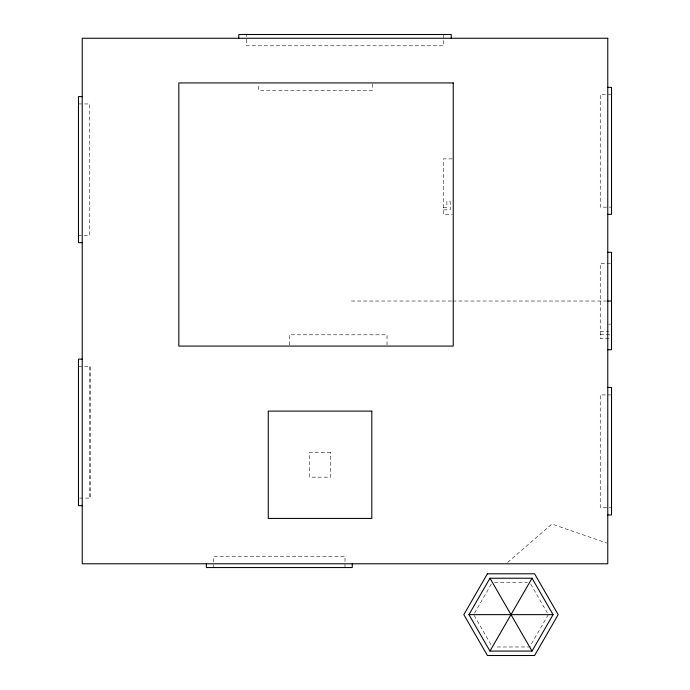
<?xml version="1.0" encoding="UTF-8"?>
<svg xmlns="http://www.w3.org/2000/svg" width="690" height="690" viewBox="0 0 690 690"><rect width="100%" height="100%" fill="white"/><g stroke="black" fill="none" stroke-linecap="round" stroke-linejoin="round"><path stroke-width="0.52" stroke-dasharray="3.45 2.59" d="M491.297 584.111L473.668 614.643L492.332 646.979M548.326 614.643L529.661 646.979L494.471 646.979M507.65 562.402L551.897 524.038L606.752 543.004M611.53 94.556L600.248 94.556L600.248 207.138L611.53 207.138M78.47 103.948L89.752 103.948L89.752 235.333L78.47 235.333M452.261 158.873L443.463 158.873L443.463 214.504L452.261 214.504M443.463 207.595L446.844 207.595L446.844 201.584L450.234 201.584L450.234 209.846L443.463 209.846M610.503 263.433L600.248 263.433L600.248 338.618L611.53 338.618M351.391 301.03L451.579 301.03M452.657 301.03L606.398 301.03M608.52 324.162L610.521 324.162M600.248 331.683L608.52 331.683M600.248 334.685L611.53 334.685M78.47 366.718L90.502 366.718L90.502 498.102L78.47 498.102M611.53 394.913L600.248 394.913L600.248 507.504L611.53 507.504M494.471 582.317L527.531 582.317M530.696 584.111L547.291 612.849M443.541 34.5L443.541 45.782L246.459 45.782L246.459 34.5M387.03 345.052L387.03 334.797L289.291 334.797L289.291 345.052M372.246 84.008L372.246 90.45L258.724 90.45L258.724 84.008M345 567.551L345 556.278L213.615 556.278L213.615 567.551M89.752 366.718L89.752 498.102M330.562 452.364L309.508 452.364L309.508 477.17L330.562 477.17L330.562 452.364"/><path stroke-width="1.03" d="M468.933 614.643L489.969 578.22L532.033 578.22L553.061 614.643L532.033 651.075L489.969 651.075L468.933 614.643L553.061 614.643M489.969 651.075L532.033 578.22M607.769 87.354L611.53 87.354L611.53 214.34L607.769 214.34M82.231 96.626L78.47 96.626L78.47 242.664L82.231 242.664M607.769 252.316L611.53 252.316L611.53 349.735L607.769 349.735M607.769 301.03L611.53 301.03M82.231 359.154L78.47 359.154L78.47 505.666L82.231 505.666M607.769 387.452L611.53 387.452L611.53 514.964L607.769 514.964M489.969 578.22L532.033 651.075M451.234 38.261L451.234 34.5L238.766 34.5L238.766 38.261M352.262 563.79L352.262 567.551L206.362 567.551L206.362 563.79M487.416 573.795L463.827 614.643L487.416 655.5L534.586 655.5L558.176 614.643L534.586 573.795L487.416 573.795M607.769 38.261L82.231 38.261L82.231 563.79L607.769 563.79L607.769 38.261M453.235 82.929L178.814 82.929L178.814 346.078L453.235 346.078L453.235 82.929M371.815 411.111L268.263 411.111L268.263 518.423L371.815 518.423L371.815 411.111"/></g></svg>
